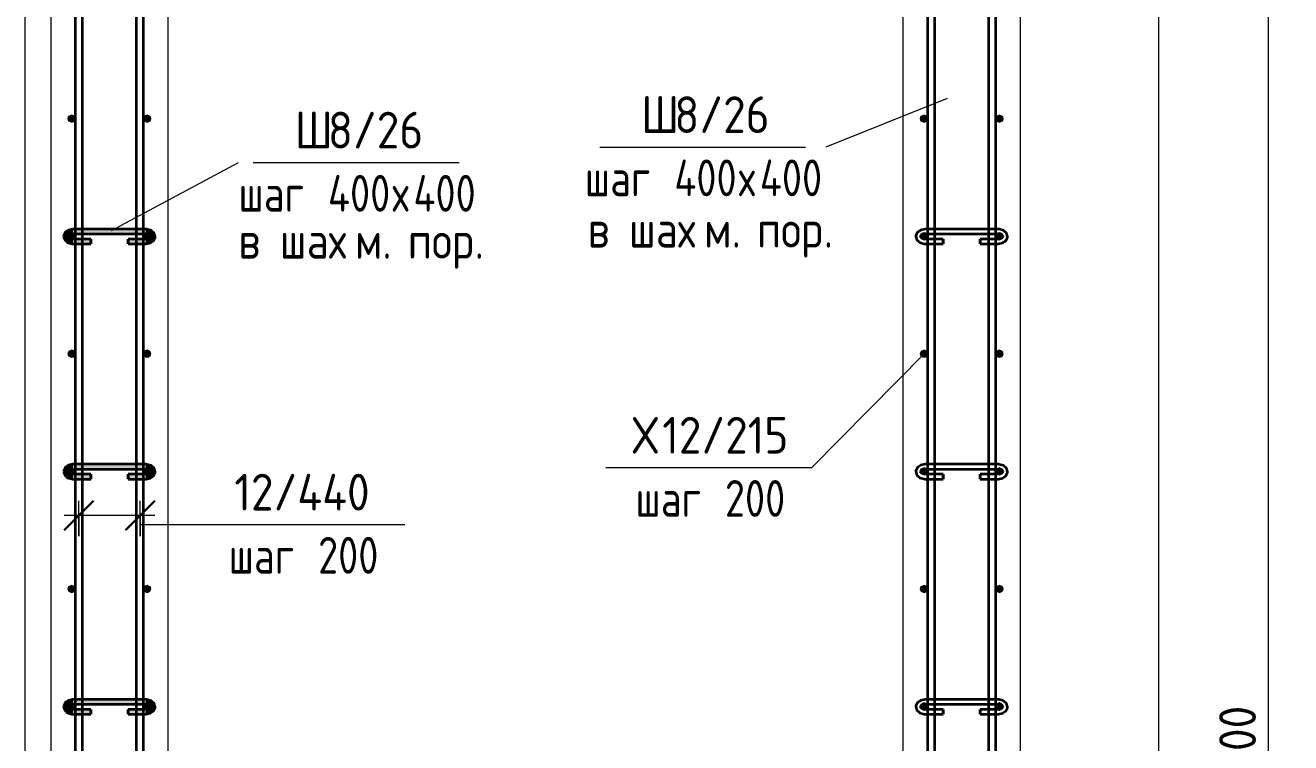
# Model space of a CAD drawing. Header units: millimetres. Extents: x 30199 to 69236, y -5153 to 33423.
# Drawn here: x 60054 to 62207, y -642 to 579 of the extents above; entities that cross this region are included whole.
import ezdxf

# ---------------------------------------------------------------- set-up
doc = ezdxf.new("R2010")
doc.units = ezdxf.units.MM
for name, color, linetype, lineweight in [('AA_Dim', 7, 'Continuous', 9), ('AA_Dim-25', 7, 'Continuous', 9), ('AA_Oformlenie', 7, 'Continuous', 9), ('AA_Vinoska', 7, 'Continuous', 9), ('AF_Stena_Опалубка', 253, 'Continuous', 20), ('Gen_Text', 7, 'Continuous', 9), ('KR_Armatura', 7, 'Continuous', 20), ('KR_Armatura_Tonkie', 7, 'Continuous', 20)]:
    doc.layers.add(name, color=color, linetype=linetype, lineweight=lineweight)
doc.styles.add('ISOCPEUR_1', font='isocpeur.ttf', dxfattribs={"width": 0.9, "height": 62.5})
doc.styles.add('ISOCPEUR_3', font='isocpeur.ttf', dxfattribs={"width": 0.85, "height": 62.5})
doc.styles.add('ISOCPEUR_8', font='isocpeur.ttf', dxfattribs={"width": 0.8, "height": 62.5})
doc.dimstyles.new('05_Округл_1мм__прозр_', dxfattribs={"dimscale": 304.8, "dimtxt": 62.248823, "dimasz": 0.139436, "dimexe": 0.123031, "dimexo": 0.082021, "dimgap": 0.008202, "dimtad": 1, "dimdec": 0, "dimdsep": 46, "dimtxsty": 'ISOCPEUR_1', "dimblk1": 'OBLIQUE', "dimblk2": 'OBLIQUE', "dimsah": 1, "dimcen": 0.09, "dimdle": 0.123031, "dimazin": 0, "dimtfac": 1, "dimtdec": 4, "dimtix": 1, "dimtmove": 0, "dimatfit": 3, "dimfxl": 1, "dimtvp": 1, "dimtolj": 1, "dimtzin": 0, "dimlwd": 18, "dimlwe": 18, "dimarcsym": 2})
doc.dimstyles.new('10_Раскладка_арматуры_с_засечками_2', dxfattribs={"dimscale": 304.8, "dimtxt": 0.18, "dimasz": 0.164042, "dimexe": 0.082021, "dimexo": 0, "dimgap": 0, "dimtad": 1, "dimdec": 3, "dimrnd": 0.001, "dimdsep": 46, "dimtxsty": 'ISOCPEUR_8', "dimblk1": 'OBLIQUE', "dimblk2": 'OBLIQUE', "dimsah": 1, "dimcen": 0.09, "dimdle": 0.082021, "dimazin": 0, "dimtfac": 1, "dimtdec": 4, "dimtix": 1, "dimtmove": 2, "dimatfit": 3, "dimfxl": 1, "dimtvp": 1, "dimtolj": 1, "dimtzin": 0, "dimlwd": 18, "dimlwe": 18, "dimarcsym": 2})

# ---------------------------------------------------------------- blocks, each defined once
blk = doc.blocks.new('261_Шпилька массив _НесАрм_РабПлоск_ - 8 А240-4174325-1-1 Армирование')
at = {"layer": 'KR_Armatura_Tonkie', "lineweight": 35}
for p, q in [((-31343, 232), (-31347.2, 232)), ((-31347.2, 224), (-31343, 224)), ((-31331, 232), (-31343, 232)), ((-31343, 224), (-31331, 224)), ((-31238.9, 232), (-31331, 232)), ((-31331, 224), (-31238.9, 224)), ((-31226.9, 232), (-31238.9, 232)), ((-31238.9, 224), (-31226.9, 224)), ((-31223.2, 232), (-31226.9, 232)), ((-31226.9, 224), (-31223.2, 224)), ((-31343, 215), (-31347.2, 215)), ((-31347.2, 207), (-31343, 207)), ((-31331, 215), (-31343, 215)), ((-31343, 207), (-31331, 207)), ((-31316.9, 215), (-31331, 215)), ((-31331, 207), (-31316.9, 207)), ((-31316.9, 215), (-31316.9, 208.2)), ((-31316.9, 213.8), (-31316.9, 214.9)), ((-31316.9, 207.2), (-31316.9, 213.8)), ((-31316.9, 208.2), (-31316.9, 207)), ((-31238.9, 215), (-31253.5, 215)), ((-31253.5, 208.2), (-31253.5, 215)), ((-31253.5, 214.9), (-31253.5, 213.8)), ((-31253.5, 213.8), (-31253.5, 207.2)), ((-31253.5, 207), (-31253.5, 208.2)), ((-31253.5, 207), (-31238.9, 207)), ((-31226.9, 215), (-31238.9, 215)), ((-31238.9, 207), (-31226.9, 207)), ((-31223.2, 215), (-31226.9, 215)), ((-31226.9, 207), (-31223.2, 207)), ((-31343, -168), (-31347.2, -168)), ((-31331, -168), (-31343, -168)), ((-31238.9, -168), (-31331, -168)), ((-31226.9, -168), (-31238.9, -168)), ((-31223.2, -168), (-31226.9, -168)), ((-31347.2, -176), (-31343, -176)), ((-31343, -185), (-31347.2, -185)), ((-31347.2, -193), (-31343, -193)), ((-31343, -176), (-31331, -176)), ((-31331, -185), (-31343, -185)), ((-31343, -193), (-31331, -193)), ((-31331, -176), (-31238.9, -176)), ((-31316.9, -185), (-31331, -185)), ((-31331, -193), (-31316.9, -193)), ((-31316.9, -185), (-31316.9, -191.8)), ((-31316.9, -186.2), (-31316.9, -185.1)), ((-31316.9, -192.8), (-31316.9, -186.2)), ((-31316.9, -191.8), (-31316.9, -193)), ((-31238.9, -185), (-31253.5, -185)), ((-31253.5, -191.8), (-31253.5, -185)), ((-31253.5, -185.1), (-31253.5, -186.2)), ((-31253.5, -186.2), (-31253.5, -192.8)), ((-31253.5, -193), (-31253.5, -191.8)), ((-31253.5, -193), (-31238.9, -193)), ((-31238.9, -176), (-31226.9, -176)), ((-31226.9, -185), (-31238.9, -185)), ((-31238.9, -193), (-31226.9, -193)), ((-31226.9, -176), (-31223.2, -176)), ((-31223.2, -185), (-31226.9, -185)), ((-31226.9, -193), (-31223.2, -193)), ((-31343, -568), (-31347.2, -568)), ((-31347.2, -576), (-31343, -576)), ((-31331, -568), (-31343, -568)), ((-31343, -576), (-31331, -576)), ((-31238.9, -568), (-31331, -568)), ((-31331, -576), (-31238.9, -576)), ((-31226.9, -568), (-31238.9, -568)), ((-31238.9, -576), (-31226.9, -576)), ((-31223.2, -568), (-31226.9, -568)), ((-31226.9, -576), (-31223.2, -576)), ((-31343, -585), (-31347.2, -585)), ((-31347.2, -593), (-31343, -593)), ((-31331, -585), (-31343, -585)), ((-31343, -593), (-31331, -593)), ((-31316.9, -585), (-31331, -585)), ((-31331, -593), (-31316.9, -593)), ((-31316.9, -585), (-31316.9, -591.8)), ((-31316.9, -586.2), (-31316.9, -585.1)), ((-31316.9, -592.8), (-31316.9, -586.2)), ((-31316.9, -591.8), (-31316.9, -593)), ((-31238.9, -585), (-31253.5, -585)), ((-31253.5, -591.8), (-31253.5, -585)), ((-31253.5, -585.1), (-31253.5, -586.2)), ((-31253.5, -586.2), (-31253.5, -592.8)), ((-31253.5, -593), (-31253.5, -591.8)), ((-31253.5, -593), (-31238.9, -593)), ((-31226.9, -585), (-31238.9, -585)), ((-31238.9, -593), (-31226.9, -593)), ((-31223.2, -585), (-31226.9, -585)), ((-31226.9, -593), (-31223.2, -593))]:
    blk.add_line(p, q, dxfattribs=at)
at = {"layer": 'KR_Armatura_Tonkie', "lineweight": 35, "flags": 128}
for points in [[(-31347.2, 232), (-31354.8, 230.5), (-31360.4, 226.6), (-31363.1, 221.1), (-31363.2, 219.5)], [(-31363.2, 219.5), (-31361.4, 213.6), (-31356.4, 209.2), (-31349.1, 207.1), (-31347.2, 207)], [(-31355.2, 219.5), (-31354.3, 221.5), (-31350.5, 223.6), (-31347.2, 224)], [(-31347.2, 215), (-31352.2, 216.1), (-31354.9, 218.3), (-31355.2, 219.5)], [(-31207.2, 219.5), (-31209.1, 225.4), (-31214.1, 229.8), (-31221.4, 231.9), (-31223.2, 232)], [(-31223.2, 224), (-31218.2, 222.9), (-31215.6, 220.7), (-31215.2, 219.5)], [(-31223.2, 207), (-31215.6, 208.5), (-31210, 212.4), (-31207.3, 217.9), (-31207.2, 219.5)], [(-31215.2, 219.5), (-31216.2, 217.5), (-31219.9, 215.5), (-31223.2, 215)], [(-31347.2, -168), (-31354.8, -169.5), (-31360.4, -173.4), (-31363.1, -178.9), (-31363.2, -180.5)], [(-31207.2, -180.5), (-31209.1, -174.6), (-31214.1, -170.2), (-31221.4, -168.1), (-31223.2, -168)], [(-31363.2, -180.5), (-31361.4, -186.4), (-31356.4, -190.8), (-31349.1, -192.9), (-31347.2, -193)], [(-31355.2, -180.5), (-31354.3, -178.5), (-31350.5, -176.4), (-31347.2, -176)], [(-31347.2, -185), (-31352.2, -183.9), (-31354.9, -181.7), (-31355.2, -180.5)], [(-31223.2, -176), (-31218.2, -177.1), (-31215.6, -179.3), (-31215.2, -180.5)], [(-31223.2, -193), (-31215.6, -191.5), (-31210, -187.6), (-31207.3, -182.1), (-31207.2, -180.5)], [(-31215.2, -180.5), (-31216.2, -182.5), (-31219.9, -184.5), (-31223.2, -185)], [(-31347.2, -568), (-31354.8, -569.5), (-31360.4, -573.4), (-31363.1, -578.9), (-31363.2, -580.5)], [(-31363.2, -580.5), (-31361.4, -586.4), (-31356.4, -590.8), (-31349.1, -592.9), (-31347.2, -593)], [(-31355.2, -580.5), (-31354.3, -578.5), (-31350.5, -576.4), (-31347.2, -576)], [(-31347.2, -585), (-31352.2, -583.9), (-31354.9, -581.7), (-31355.2, -580.5)], [(-31207.2, -580.5), (-31209.1, -574.6), (-31214.1, -570.2), (-31221.4, -568.1), (-31223.2, -568)], [(-31223.2, -576), (-31218.2, -577.1), (-31215.6, -579.3), (-31215.2, -580.5)], [(-31223.2, -593), (-31215.6, -591.5), (-31210, -587.6), (-31207.3, -582.1), (-31207.2, -580.5)], [(-31215.2, -580.5), (-31216.2, -582.5), (-31219.9, -584.5), (-31223.2, -585)]]:
    blk.add_lwpolyline(points, dxfattribs=at)
blk = doc.blocks.new('261_Шпилька массив _НесАрм_РабПлоск_ - 8 А240-4169543-1-1 Армирование')
at = {"layer": 'KR_Armatura_Tonkie', "lineweight": 35}
for points in [[(-32797.1, 208.2), (-32797.1, 215), (-32803.2, 216.5), (-32804.6, 218.2), (-32804.9, 219.8), (-32804, 222.3), (-32800.5, 224.5), (-32797.1, 225.2), (-32797.1, 232), (-32803.1, 231), (-32805.9, 229.7), (-32809.6, 226.6), (-32811.8, 223.8), (-32813.1, 219.5), (-32811.8, 215.2), (-32808.4, 211.5), (-32803, 209), (-32800.5, 208.7)], [(-32797.1, 225.2), (-32673.2, 225.2), (-32673.2, 232), (-32797.1, 231.9), (-32797.1, 226)], [(-32676.9, 224), (-32673.2, 224.1), (-32673.2, 225.2), (-32797.1, 225.2), (-32797.1, 224), (-32682.8, 224)], [(-32673.2, 208.2), (-32667.1, 209.1), (-32661.9, 211.5), (-32658.4, 215.2), (-32657.2, 219.5), (-32658.4, 223.8), (-32660.8, 227.4), (-32666, 230.6), (-32673.2, 231.9), (-32673.2, 225.2), (-32669.2, 224.4), (-32666.3, 222.3), (-32665.3, 219.3), (-32666, 217.7), (-32667.8, 216.3), (-32673.2, 214.9), (-32673.2, 209)], [(-32783.7, 208.2), (-32766.8, 208.2), (-32766.9, 215), (-32797.1, 214.9), (-32797.1, 208.2), (-32793, 208.2)], [(-32766.9, 207), (-32766.8, 207.2), (-32766.9, 208.2), (-32797.1, 208.2), (-32797.1, 207), (-32781, 207)], [(-32673.2, 208.2), (-32673.2, 215), (-32703.5, 214.9), (-32703.5, 208.2), (-32676.9, 208.2)], [(-32676.9, 207), (-32673.2, 207.2), (-32673.2, 208.2), (-32703.5, 208.2), (-32703.5, 207), (-32682.8, 207)], [(-32797.1, -191.8), (-32797.1, -185), (-32803.2, -183.5), (-32804.6, -181.8), (-32805.1, -180.5), (-32804, -177.7), (-32800.5, -175.5), (-32797.1, -174.8), (-32797.1, -168), (-32803.1, -169), (-32805.9, -170.3), (-32809.6, -173.4), (-32811.8, -176.2), (-32813.1, -180.5), (-32811.8, -184.8), (-32808.4, -188.5), (-32803, -191), (-32800.5, -191.3)], [(-32781, -174.8), (-32673.2, -174.8), (-32673.2, -168), (-32797.1, -168.1), (-32797.1, -174.8), (-32793, -174.8)], [(-32673.2, -191.8), (-32667.1, -190.9), (-32661.9, -188.5), (-32658.4, -184.8), (-32657.2, -180.5), (-32658.4, -176.2), (-32660.8, -172.6), (-32666, -169.4), (-32673.2, -168.1), (-32673.2, -174.8), (-32669.2, -175.6), (-32666.3, -177.7), (-32665.3, -180.7), (-32666, -182.3), (-32667.8, -183.7), (-32673.2, -185.1), (-32673.2, -191)], [(-32676.9, -176), (-32673.2, -175.9), (-32673.2, -174.8), (-32797.1, -174.8), (-32797.1, -176), (-32688.9, -176)], [(-32781, -191.8), (-32766.8, -191.8), (-32766.8, -185), (-32797.1, -185.1), (-32797.1, -191.8), (-32793, -191.8)], [(-32797.1, -193), (-32766.8, -192.8), (-32766.8, -191.8), (-32797.1, -191.8), (-32797.1, -192.8)], [(-32673.2, -191.8), (-32673.2, -185), (-32703.5, -185.1), (-32703.5, -191.8), (-32676.9, -191.8)], [(-32676.9, -193), (-32673.2, -192.8), (-32673.2, -191.8), (-32703.5, -191.8), (-32703.5, -193), (-32682.8, -193)], [(-32797.1, -591.8), (-32797.1, -585), (-32803.2, -583.5), (-32804.6, -581.8), (-32805.1, -580.5), (-32804, -577.7), (-32800.5, -575.5), (-32797.1, -574.8), (-32797.1, -568), (-32803.1, -569), (-32805.9, -570.3), (-32809.6, -573.4), (-32811.8, -576.2), (-32813.1, -580.5), (-32811.8, -584.8), (-32808.4, -588.5), (-32803, -591), (-32800.5, -591.3)], [(-32793, -574.8), (-32673.2, -574.8), (-32673.2, -568), (-32797.1, -568.1), (-32797.1, -574.8), (-32793.3, -574.8)], [(-32676.9, -576), (-32673.2, -575.9), (-32673.2, -574.8), (-32797.1, -574.8), (-32797.1, -576), (-32682.8, -576)], [(-32673.2, -591.8), (-32667.1, -590.9), (-32661.9, -588.5), (-32658.4, -584.8), (-32657.2, -580.5), (-32658.4, -576.2), (-32660.8, -572.6), (-32666, -569.4), (-32673.2, -568.1), (-32673.2, -574.8), (-32669.2, -575.6), (-32666.1, -578.1), (-32665.3, -580.7), (-32666, -582.3), (-32667.8, -583.7), (-32673.2, -585.1), (-32673.2, -591)], [(-32783.7, -591.8), (-32766.8, -591.8), (-32766.9, -585), (-32797.1, -585.1), (-32797.1, -591.8), (-32793, -591.8)], [(-32781, -593), (-32766.8, -592.8), (-32766.9, -591.8), (-32797.1, -591.8), (-32797.1, -593), (-32793, -593)], [(-32673.2, -591.8), (-32673.2, -585), (-32703.5, -585.1), (-32703.5, -591.8), (-32676.9, -591.8)], [(-32676.9, -593), (-32673.2, -592.8), (-32673.2, -591.8), (-32703.5, -591.8), (-32703.5, -593), (-32688.9, -593)]]:
    blk.add_hatch(color=256, dxfattribs=at).paths.add_polyline_path(points)
h = blk.add_hatch(color=256, dxfattribs=at)
h.paths.add_polyline_path([(-32797.1, 207), (-32797.1, 208.2), (-32803.2, 209.1), (-32808.4, 211.5), (-32809.1, 211.9), (-32804.6, 208.7), (-32803.1, 208), (-32800.5, 207.6)])
h.paths.add_polyline_path([(-32804.5, 221), (-32803.2, 222.6), (-32797.1, 224.1), (-32797.1, 225.2), (-32801.1, 224.4), (-32804, 222.3), (-32804.2, 221.7)])
h = blk.add_hatch(color=256, dxfattribs=at)
h.paths.add_polyline_path([(-32673.2, 207), (-32665.7, 208.5), (-32660.8, 211.6), (-32658.4, 215.2), (-32661.9, 211.5), (-32667.3, 209), (-32673.2, 208.2), (-32673.2, 207.2)])
h.paths.add_polyline_path([(-32666, 221.4), (-32666.3, 222.3), (-32669.9, 224.5), (-32673.2, 225.2), (-32673.2, 224), (-32672.6, 223.9), (-32666, 221.4)])
h = blk.add_hatch(color=256, dxfattribs=at)
h.paths.add_polyline_path([(-32797.1, -193), (-32797.1, -191.8), (-32803.2, -190.9), (-32808.4, -188.5), (-32809.1, -188.1), (-32804.6, -191.3), (-32803.1, -192), (-32800.5, -192.4)])
h.paths.add_polyline_path([(-32804.5, -179), (-32803.2, -177.4), (-32797.1, -175.9), (-32797.1, -174.8), (-32801.1, -175.6), (-32804, -177.7), (-32804.2, -178.3)])
h = blk.add_hatch(color=256, dxfattribs=at)
h.paths.add_polyline_path([(-32673.2, -193), (-32665.7, -191.5), (-32660.8, -188.4), (-32658.4, -184.8), (-32661.9, -188.5), (-32667.3, -191), (-32673.2, -191.8), (-32673.2, -192.8)])
h.paths.add_polyline_path([(-32666, -178.6), (-32666.3, -177.7), (-32669.9, -175.5), (-32673.2, -174.8), (-32673.2, -176), (-32672.6, -176.1), (-32666, -178.6)])
h = blk.add_hatch(color=256, dxfattribs=at)
h.paths.add_polyline_path([(-32797.1, -593), (-32797.1, -591.8), (-32803.2, -590.9), (-32808.4, -588.5), (-32809.1, -588.1), (-32804.6, -591.3), (-32803.1, -592), (-32797.5, -592.9)])
h.paths.add_polyline_path([(-32804.5, -579), (-32803.2, -577.4), (-32797.1, -575.9), (-32797.1, -574.8), (-32801.1, -575.6), (-32804.2, -578.1)])
h = blk.add_hatch(color=256, dxfattribs=at)
h.paths.add_polyline_path([(-32673.2, -593), (-32665.7, -591.5), (-32660.8, -588.4), (-32658.4, -584.8), (-32661.9, -588.5), (-32667.3, -591), (-32673.2, -591.8), (-32673.2, -592.9)])
h.paths.add_polyline_path([(-32666, -578.6), (-32666.3, -577.7), (-32669.9, -575.5), (-32673.2, -574.8), (-32673.2, -576), (-32672.6, -576.1), (-32666, -578.6)])
for p, q in [((-32793, 232), (-32797.1, 232)), ((-32797.1, 224), (-32793, 224)), ((-32781, 232), (-32793, 232)), ((-32793, 224), (-32781, 224)), ((-32688.9, 232), (-32781, 232)), ((-32781, 224), (-32688.9, 224)), ((-32676.9, 232), (-32688.9, 232)), ((-32688.9, 224), (-32676.9, 224)), ((-32673.2, 232), (-32676.9, 232)), ((-32676.9, 224), (-32673.2, 224)), ((-32793, 215), (-32797.1, 215)), ((-32797.1, 207), (-32793, 207)), ((-32781, 215), (-32793, 215)), ((-32793, 207), (-32781, 207)), ((-32766.8, 215), (-32781, 215)), ((-32781, 207), (-32766.8, 207)), ((-32766.8, 215), (-32766.8, 208.2)), ((-32766.8, 213.8), (-32766.8, 214.9)), ((-32766.8, 207.2), (-32766.8, 213.8)), ((-32766.8, 208.2), (-32766.8, 207)), ((-32688.9, 215), (-32703.5, 215)), ((-32703.5, 208.2), (-32703.5, 215)), ((-32703.5, 214.9), (-32703.5, 213.8)), ((-32703.5, 213.8), (-32703.5, 207.2)), ((-32703.5, 207), (-32703.5, 208.2)), ((-32703.5, 207), (-32688.9, 207)), ((-32676.9, 215), (-32688.9, 215)), ((-32688.9, 207), (-32676.9, 207)), ((-32673.2, 215), (-32676.9, 215)), ((-32676.9, 207), (-32673.2, 207)), ((-32793, -168), (-32797.1, -168)), ((-32781, -168), (-32793, -168)), ((-32688.9, -168), (-32781, -168)), ((-32676.9, -168), (-32688.9, -168)), ((-32673.2, -168), (-32676.9, -168)), ((-32797.1, -176), (-32793, -176)), ((-32793, -185), (-32797.1, -185)), ((-32797.1, -193), (-32793, -193)), ((-32793, -176), (-32781, -176)), ((-32781, -185), (-32793, -185)), ((-32793, -193), (-32781, -193)), ((-32781, -176), (-32688.9, -176)), ((-32766.8, -185), (-32781, -185)), ((-32781, -193), (-32766.8, -193)), ((-32766.8, -185), (-32766.8, -191.8)), ((-32766.8, -186.2), (-32766.8, -185.1)), ((-32766.8, -192.8), (-32766.8, -186.2)), ((-32766.8, -191.8), (-32766.8, -193)), ((-32688.9, -185), (-32703.5, -185)), ((-32703.5, -191.8), (-32703.5, -185)), ((-32703.5, -185.1), (-32703.5, -186.2)), ((-32703.5, -186.2), (-32703.5, -192.8)), ((-32703.5, -193), (-32703.5, -191.8)), ((-32703.5, -193), (-32688.9, -193)), ((-32688.9, -176), (-32676.9, -176)), ((-32676.9, -185), (-32688.9, -185)), ((-32688.9, -193), (-32676.9, -193)), ((-32676.9, -176), (-32673.2, -176)), ((-32673.2, -185), (-32676.9, -185)), ((-32676.9, -193), (-32673.2, -193)), ((-32793, -568), (-32797.1, -568)), ((-32797.1, -576), (-32793, -576)), ((-32781, -568), (-32793, -568)), ((-32793, -576), (-32781, -576)), ((-32688.9, -568), (-32781, -568)), ((-32781, -576), (-32688.9, -576)), ((-32676.9, -568), (-32688.9, -568)), ((-32688.9, -576), (-32676.9, -576)), ((-32673.2, -568), (-32676.9, -568)), ((-32676.9, -576), (-32673.2, -576)), ((-32793, -585), (-32797.1, -585)), ((-32797.1, -593), (-32793, -593)), ((-32781, -585), (-32793, -585)), ((-32793, -593), (-32781, -593)), ((-32766.8, -585), (-32781, -585)), ((-32781, -593), (-32766.8, -593)), ((-32766.8, -585), (-32766.8, -591.8)), ((-32766.8, -586.2), (-32766.8, -585.1)), ((-32766.8, -592.8), (-32766.8, -586.2)), ((-32766.8, -591.8), (-32766.8, -593)), ((-32688.9, -585), (-32703.5, -585)), ((-32703.5, -591.8), (-32703.5, -585)), ((-32703.5, -585.1), (-32703.5, -586.2)), ((-32703.5, -586.2), (-32703.5, -592.8)), ((-32703.5, -593), (-32703.5, -591.8)), ((-32703.5, -593), (-32688.9, -593)), ((-32676.9, -585), (-32688.9, -585)), ((-32688.9, -593), (-32676.9, -593)), ((-32673.2, -585), (-32676.9, -585)), ((-32676.9, -593), (-32673.2, -593))]:
    blk.add_line(p, q, dxfattribs=at)
at = {"layer": 'KR_Armatura_Tonkie', "lineweight": 35, "flags": 128}
for points in [[(-32797.1, 232), (-32804.6, 230.5), (-32810.3, 226.6), (-32812.9, 221.1), (-32813.1, 219.5)], [(-32813.1, 219.5), (-32811.2, 213.6), (-32806.2, 209.2), (-32798.9, 207.1), (-32797.1, 207)], [(-32805.1, 219.5), (-32804.1, 221.5), (-32800.3, 223.6), (-32797.1, 224)], [(-32797.1, 215), (-32802.1, 216.1), (-32804.7, 218.3), (-32805.1, 219.5)], [(-32657.2, 219.5), (-32659.1, 225.4), (-32664.1, 229.8), (-32671.4, 231.9), (-32673.2, 232)], [(-32673.2, 224), (-32668.2, 222.9), (-32665.6, 220.7), (-32665.2, 219.5)], [(-32673.2, 207), (-32665.6, 208.5), (-32660, 212.4), (-32657.3, 217.9), (-32657.2, 219.5)], [(-32665.2, 219.5), (-32666.2, 217.5), (-32669.9, 215.5), (-32673.2, 215)], [(-32797.1, -168), (-32804.6, -169.5), (-32810.3, -173.4), (-32812.9, -178.9), (-32813.1, -180.5)], [(-32657.2, -180.5), (-32659.1, -174.6), (-32664.1, -170.2), (-32671.4, -168.1), (-32673.2, -168)], [(-32813.1, -180.5), (-32811.2, -186.4), (-32806.2, -190.8), (-32798.9, -192.9), (-32797.1, -193)], [(-32805.1, -180.5), (-32804.1, -178.5), (-32800.3, -176.4), (-32797.1, -176)], [(-32797.1, -185), (-32802.1, -183.9), (-32804.7, -181.7), (-32805.1, -180.5)], [(-32673.2, -176), (-32668.2, -177.1), (-32665.6, -179.3), (-32665.2, -180.5)], [(-32673.2, -193), (-32665.6, -191.5), (-32660, -187.6), (-32657.3, -182.1), (-32657.2, -180.5)], [(-32665.2, -180.5), (-32666.2, -182.5), (-32669.9, -184.5), (-32673.2, -185)], [(-32797.1, -568), (-32804.6, -569.5), (-32810.3, -573.4), (-32812.9, -578.9), (-32813.1, -580.5)], [(-32813.1, -580.5), (-32811.2, -586.4), (-32806.2, -590.8), (-32798.9, -592.9), (-32797.1, -593)], [(-32805.1, -580.5), (-32804.1, -578.5), (-32800.3, -576.4), (-32797.1, -576)], [(-32797.1, -585), (-32802.1, -583.9), (-32804.7, -581.7), (-32805.1, -580.5)], [(-32657.2, -580.5), (-32659.1, -574.6), (-32664.1, -570.2), (-32671.4, -568.1), (-32673.2, -568)], [(-32673.2, -576), (-32668.2, -577.1), (-32665.6, -579.3), (-32665.2, -580.5)], [(-32673.2, -593), (-32665.6, -591.5), (-32660, -587.6), (-32657.3, -582.1), (-32657.2, -580.5)], [(-32665.2, -580.5), (-32666.2, -582.5), (-32669.9, -584.5), (-32673.2, -585)]]:
    blk.add_lwpolyline(points, dxfattribs=at)
blk = doc.blocks.new('011_Прямоугольник обрыва _ЭлУзла_ - 011_Прямоугольник обрыва _ЭлУзла_-4170471-1-1 Армирование')
at = {"layer": 'AA_Oformlenie'}
for p, q in [((-32878.2, -1709.1), (-32878.2, 800.1)), ((-30950.1, 800.1), (-30950.1, -1709.1))]:
    blk.add_line(p, q, dxfattribs=at)
blk = doc.blocks.new('042_М_Арматуры - Диам длина поз _ Комментарий-3662934-1-1 Армирование')
at = {"layer": 'AA_Vinoska'}
blk.add_line((-32056.3, -2470.4), (-31706.3, -2470.4), dxfattribs=at)
blk = doc.blocks.new('DIMBLOCK86-1-1 Армирование')
at = {"layer": 'AA_Dim-25', "lineweight": 30}
for p, q in [((62169.1, 1020), (62147.9, 1041.3)), ((62169.1, 1020), (62190.4, 998.8)), ((62169.1, -2580), (62147.9, -2558.7)), ((62169.1, -2580), (62190.4, -2601.2))]:
    blk.add_line(p, q, dxfattribs=at)
at = {"layer": 'AA_Dim-25', "lineweight": 18}
for p, q in [((61742, 1020), (62206.6, 1020)), ((62169.1, 1020), (61742, 1020)), ((62169.1, -2580), (62169.1, 1020)), ((61742, -2580), (62206.6, -2580)), ((62169.1, -2580), (61742, -2580))]:
    blk.add_line(p, q, dxfattribs=at)
at = {"layer": 'AA_Dim-25', "color": 0, "lineweight": 18, "insert": (62085, -991.9), "char_height": 62.5, "width": 508.525, "attachment_point": 1, "rotation": 90, "line_spacing_factor": 1.149209, "style": 'ISOCPEUR_1'}
blk.add_mtext('200х18=3600', dxfattribs=at)
blk = doc.blocks.new('_Oblique')
at = {"color": 0, "linetype": 'ByBlock', "lineweight": -2}
blk.add_line((-0.5, -0.5), (0.5, 0.5), dxfattribs=at)
blk = doc.blocks.new('DIMBLOCK94-1-1 Армирование')
at = {"layer": 'AA_Dim-25', "lineweight": 30}
for p, q in [((60145, -255), (60170, -230)), ((60249.1, -255), (60274.1, -230)), ((60145, -255), (60120, -280)), ((60249.1, -255), (60224.1, -280))]:
    blk.add_line(p, q, dxfattribs=at)
at = {"layer": 'AA_Dim-25', "lineweight": 18}
for p, q in [((60145, -290.3), (60145, -230)), ((60249.1, -290.3), (60249.1, -230)), ((60274.1, -255), (60120, -255)), ((60145, -255), (60145, -290.3)), ((60249.1, -255), (60249.1, -290.3))]:
    blk.add_line(p, q, dxfattribs=at)

msp = doc.modelspace()

# ---------------------------------------------------------------- hatches: boundary and pattern name
at = {"layer": 'KR_Armatura'}
h = msp.add_hatch(color=256, dxfattribs=at)
edge = h.paths.add_edge_path()
edge.add_arc((60132.81, 420.0002), 6, 0, 360)
for points in [[(60132.81, 414.0002), (60138.0061, 417.0002), (60138.0061, 423.0002), (60132.81, 426.0002), (60127.6138, 423.0002), (60127.6138, 417.0002)], [(60260.9313, 414.0002), (60266.1275, 417.0002), (60266.1275, 423.0002), (60260.9313, 426.0002), (60255.7352, 423.0002), (60255.7352, 417.0002)], [(61583.0008, 414.0002), (61588.197, 417.0002), (61588.197, 423.0002), (61583.0008, 426.0002), (61577.8047, 423.0002), (61577.8047, 417.0002)], [(61711.0008, 414.0002), (61716.197, 417.0002), (61716.197, 423.0002), (61711.0008, 426.0002), (61705.8047, 423.0002), (61705.8047, 417.0002)], [(60132.81, 214.0002), (60138.0061, 217.0002), (60138.0061, 223.0002), (60132.81, 226.0002), (60127.6138, 223.0002), (60127.6138, 217.0002), (60131.5377, 214.7348)], [(60260.9313, 214.0002), (60266.1275, 217.0002), (60266.0168, 223.0641), (60260.9313, 226.0002), (60255.7352, 223.0002), (60255.7352, 217.0002)], [(61583.0008, 214.0002), (61588.197, 217.0002), (61588.197, 223.0002), (61583.0008, 226.0002), (61577.8047, 223.0002), (61577.8047, 217.0002)], [(61711.0008, 214.0002), (61716.197, 217.0002), (61716.197, 223.0002), (61711.0008, 226.0002), (61705.8047, 223.0002), (61705.8047, 217.0002)], [(60132.81, 14.0002), (60138.0061, 17.0002), (60138.0061, 23.0002), (60132.81, 26.0002), (60127.6138, 23.0002), (60127.6138, 17.0002)], [(60260.9313, 14.0002), (60266.1275, 17.0002), (60266.1275, 23.0002), (60260.9313, 26.0002), (60255.7352, 23.0002), (60255.7352, 17.0002)], [(61583.0008, 14.0002), (61588.197, 17.0002), (61588.197, 23.0002), (61583.0008, 26.0002), (61577.8047, 23.0002), (61577.8047, 17.0002)], [(61711.0008, 14.0002), (61716.197, 17.0002), (61716.197, 23.0002), (61711.0008, 26.0002), (61705.8047, 23.0002), (61705.8047, 17.0002)], [(60132.81, -185.9998), (60138.0061, -182.9998), (60138.0061, -176.9998), (60132.81, -173.9998), (60127.6138, -176.9998), (60127.6138, -182.9998), (60131.5377, -185.2652)], [(60260.9313, -185.9998), (60266.1275, -182.9998), (60266.0168, -176.9359), (60260.9313, -173.9998), (60255.7352, -176.9998), (60255.7352, -182.9998)], [(61583.0008, -185.9998), (61588.197, -182.9998), (61588.197, -176.9998), (61583.0008, -173.9998), (61577.8047, -176.9998), (61577.8047, -182.9998)], [(61711.0008, -185.9998), (61716.197, -182.9998), (61716.197, -176.9998), (61711.0008, -173.9998), (61705.8047, -176.9998), (61705.8047, -182.9998)], [(60132.81, -385.9998), (60138.0061, -382.9998), (60138.0061, -376.9998), (60132.81, -373.9998), (60127.6138, -376.9998), (60127.6138, -382.9998)], [(60260.9313, -385.9998), (60266.1275, -382.9998), (60266.1275, -376.9998), (60260.9313, -373.9998), (60255.7352, -376.9998), (60255.7352, -382.9998)], [(61583.0008, -385.9998), (61588.197, -382.9998), (61588.197, -376.9998), (61583.0008, -373.9998), (61577.8047, -376.9998), (61577.8047, -382.9998)], [(61711.0008, -385.9998), (61716.197, -382.9998), (61716.197, -376.9998), (61711.0008, -373.9998), (61705.8047, -376.9998), (61705.8047, -382.9998)], [(60132.81, -585.9998), (60138.0061, -582.9998), (60138.0061, -576.9998), (60132.81, -573.9998), (60127.6138, -576.9998), (60127.6138, -582.9998), (60131.5377, -585.2652)], [(60260.9313, -585.9998), (60266.1275, -582.9998), (60266.0168, -576.9359), (60260.9313, -573.9998), (60255.7352, -576.9998), (60255.7352, -582.9998)], [(61583.0008, -585.9998), (61588.197, -582.9998), (61588.197, -576.9998), (61583.0008, -573.9998), (61577.8047, -576.9998), (61577.8047, -582.9998)], [(61711.0008, -585.9998), (61716.197, -582.9998), (61716.197, -576.9998), (61711.0008, -573.9998), (61705.8047, -576.9998), (61705.8047, -582.9998)]]:
    msp.add_hatch(color=256, dxfattribs=at).paths.add_polyline_path(points)
h = msp.add_hatch(color=256, dxfattribs=at)
edge = h.paths.add_edge_path()
edge.add_arc((60260.9313, 420.0002), 6, 0, 360)
h = msp.add_hatch(color=256, dxfattribs=at)
edge = h.paths.add_edge_path()
edge.add_arc((61583.0008, 420.0002), 6, 0, 360)
h = msp.add_hatch(color=256, dxfattribs=at)
edge = h.paths.add_edge_path()
edge.add_arc((61711.0008, 420.0002), 6, 0, 360)
h = msp.add_hatch(color=256, dxfattribs=at)
edge = h.paths.add_edge_path()
edge.add_arc((60132.81, 220.0002), 6, 0, 360)
h = msp.add_hatch(color=256, dxfattribs=at)
edge = h.paths.add_edge_path()
edge.add_arc((60260.9313, 220.0002), 6, 0, 360)
h = msp.add_hatch(color=256, dxfattribs=at)
edge = h.paths.add_edge_path()
edge.add_arc((61583.0008, 220.0002), 6, 0, 360)
h = msp.add_hatch(color=256, dxfattribs=at)
edge = h.paths.add_edge_path()
edge.add_arc((61711.0008, 220.0002), 6, 0, 360)
h = msp.add_hatch(color=256, dxfattribs=at)
edge = h.paths.add_edge_path()
edge.add_arc((60132.81, 20.0002), 6, 0, 360)
h = msp.add_hatch(color=256, dxfattribs=at)
edge = h.paths.add_edge_path()
edge.add_arc((60260.9313, 20.0002), 6, 0, 360)
h = msp.add_hatch(color=256, dxfattribs=at)
edge = h.paths.add_edge_path()
edge.add_arc((61583.0008, 20.0002), 6, 0, 360)
h = msp.add_hatch(color=256, dxfattribs=at)
edge = h.paths.add_edge_path()
edge.add_arc((61711.0008, 20.0002), 6, 0, 360)
h = msp.add_hatch(color=256, dxfattribs=at)
edge = h.paths.add_edge_path()
edge.add_arc((60132.81, -179.9998), 6, 0, 360)
h = msp.add_hatch(color=256, dxfattribs=at)
edge = h.paths.add_edge_path()
edge.add_arc((60260.9313, -179.9998), 6, 0, 360)
h = msp.add_hatch(color=256, dxfattribs=at)
edge = h.paths.add_edge_path()
edge.add_arc((61583.0008, -179.9998), 6, 0, 360)
h = msp.add_hatch(color=256, dxfattribs=at)
edge = h.paths.add_edge_path()
edge.add_arc((61711.0008, -179.9998), 6, 0, 360)
h = msp.add_hatch(color=256, dxfattribs=at)
edge = h.paths.add_edge_path()
edge.add_arc((60132.81, -379.9998), 6, 0, 360)
h = msp.add_hatch(color=256, dxfattribs=at)
edge = h.paths.add_edge_path()
edge.add_arc((60260.9313, -379.9998), 6, 0, 360)
h = msp.add_hatch(color=256, dxfattribs=at)
edge = h.paths.add_edge_path()
edge.add_arc((61583.0008, -379.9998), 6, 0, 360)
h = msp.add_hatch(color=256, dxfattribs=at)
edge = h.paths.add_edge_path()
edge.add_arc((61711.0008, -379.9998), 6, 0, 360)
h = msp.add_hatch(color=256, dxfattribs=at)
edge = h.paths.add_edge_path()
edge.add_arc((60132.81, -579.9998), 6, 0, 360)
h = msp.add_hatch(color=256, dxfattribs=at)
edge = h.paths.add_edge_path()
edge.add_arc((60260.9313, -579.9998), 6, 0, 360)
h = msp.add_hatch(color=256, dxfattribs=at)
edge = h.paths.add_edge_path()
edge.add_arc((61583.0008, -579.9998), 6, 0, 360)
h = msp.add_hatch(color=256, dxfattribs=at)
edge = h.paths.add_edge_path()
edge.add_arc((61711.0008, -579.9998), 6, 0, 360)

# ---------------------------------------------------------------- linework, layer by layer
at = {"layer": 'AA_Vinoska'}
for p, q in [((61621.9997, 454.475), (61415.8829, 371.643)), ((60200.6476, 229.7957), (60416.396, 345.3752)), ((61583.956, 21.1229), (61391.7614, -173.6837)), ((60250.2003, -270.4836), (60349.6122, -270.4836))]:
    msp.add_line(p, q, dxfattribs=at)
at = {"layer": 'AF_Stena_Опалубка'}
for p, q in [((60296.9661, -2630), (60296.9661, 1265)), ((61546.9661, 1265), (61546.9661, -2622)), ((61746.9661, -2630), (61746.9661, 1265)), ((60096.9661, 813.7879), (60096.9661, -1750.9521))]:
    msp.add_line(p, q, dxfattribs=at)
at = {"layer": 'KR_Armatura'}
for p, q in [((60132.81, 426.0002), (60127.6138, 423.0002)), ((60127.6138, 423.0002), (60127.6138, 417.0002)), ((60127.6138, 417.0002), (60132.81, 414.0002)), ((60138.0061, 423.0002), (60132.81, 426.0002)), ((60132.81, 414.0002), (60138.0061, 417.0002)), ((60138.0061, 417.0002), (60138.0061, 423.0002)), ((60260.9313, 426.0002), (60255.7352, 423.0002)), ((60255.7352, 423.0002), (60255.7352, 417.0002)), ((60255.7352, 417.0002), (60260.9313, 414.0002)), ((60266.1275, 423.0002), (60260.9313, 426.0002)), ((60260.9313, 414.0002), (60266.1275, 417.0002)), ((60266.1275, 417.0002), (60266.1275, 423.0002)), ((61583.0008, 426.0002), (61577.8047, 423.0002)), ((61577.8047, 423.0002), (61577.8047, 417.0002)), ((61577.8047, 417.0002), (61583.0008, 414.0002)), ((61588.197, 423.0002), (61583.0008, 426.0002)), ((61583.0008, 414.0002), (61588.197, 417.0002)), ((61588.197, 417.0002), (61588.197, 423.0002)), ((61711.0008, 426.0002), (61705.8047, 423.0002)), ((61705.8047, 423.0002), (61705.8047, 417.0002)), ((61705.8047, 417.0002), (61711.0008, 414.0002)), ((61716.197, 423.0002), (61711.0008, 426.0002)), ((61711.0008, 414.0002), (61716.197, 417.0002)), ((61716.197, 417.0002), (61716.197, 423.0002)), ((60132.81, 226.0002), (60127.6138, 223.0002)), ((60127.6138, 223.0002), (60127.6138, 217.0002)), ((60127.6138, 217.0002), (60131.5377, 214.7348)), ((60138.0061, 223.0002), (60132.81, 226.0002)), ((60132.81, 214.0002), (60138.0061, 217.0002)), ((60138.0061, 217.0002), (60138.0061, 223.0002)), ((60260.9313, 226.0002), (60255.7352, 223.0002)), ((60255.7352, 223.0002), (60255.7352, 217.0002)), ((60255.7352, 217.0002), (60260.9313, 214.0002)), ((60266.0168, 223.0641), (60260.9313, 226.0002)), ((60260.9313, 214.0002), (60266.1275, 217.0002)), ((60266.1275, 217.0002), (60266.0168, 223.0641)), ((61583.0008, 226.0002), (61577.8047, 223.0002)), ((61577.8047, 223.0002), (61577.8047, 217.0002)), ((61577.8047, 217.0002), (61583.0008, 214.0002)), ((61588.197, 223.0002), (61583.0008, 226.0002)), ((61583.0008, 214.0002), (61588.197, 217.0002)), ((61588.197, 217.0002), (61588.197, 223.0002)), ((61711.0008, 226.0002), (61705.8047, 223.0002)), ((61705.8047, 223.0002), (61705.8047, 217.0002)), ((61705.8047, 217.0002), (61711.0008, 214.0002)), ((61716.197, 223.0002), (61711.0008, 226.0002)), ((61711.0008, 214.0002), (61716.197, 217.0002)), ((61716.197, 217.0002), (61716.197, 223.0002)), ((60131.5377, 214.7348), (60132.81, 214.0002)), ((60132.81, 26.0002), (60127.6138, 23.0002)), ((60127.6138, 23.0002), (60127.6138, 17.0002)), ((60138.0061, 23.0002), (60132.81, 26.0002)), ((60138.0061, 17.0002), (60138.0061, 23.0002)), ((60260.9313, 26.0002), (60255.7352, 23.0002)), ((60255.7352, 23.0002), (60255.7352, 17.0002)), ((60266.1275, 23.0002), (60260.9313, 26.0002)), ((60266.1275, 17.0002), (60266.1275, 23.0002)), ((61583.0008, 26.0002), (61577.8047, 23.0002)), ((61577.8047, 23.0002), (61577.8047, 17.0002)), ((61588.197, 23.0002), (61583.0008, 26.0002)), ((61588.197, 17.0002), (61588.197, 23.0002)), ((61711.0008, 26.0002), (61705.8047, 23.0002)), ((61705.8047, 23.0002), (61705.8047, 17.0002)), ((61716.197, 23.0002), (61711.0008, 26.0002)), ((61716.197, 17.0002), (61716.197, 23.0002)), ((60127.6138, 17.0002), (60132.81, 14.0002)), ((60132.81, 14.0002), (60138.0061, 17.0002)), ((60255.7352, 17.0002), (60260.9313, 14.0002)), ((60260.9313, 14.0002), (60266.1275, 17.0002)), ((61577.8047, 17.0002), (61583.0008, 14.0002)), ((61583.0008, 14.0002), (61588.197, 17.0002)), ((61705.8047, 17.0002), (61711.0008, 14.0002)), ((61711.0008, 14.0002), (61716.197, 17.0002)), ((60132.81, -173.9998), (60127.6138, -176.9998)), ((60127.6138, -176.9998), (60127.6138, -182.9998)), ((60127.6138, -182.9998), (60131.5377, -185.2652)), ((60131.5377, -185.2652), (60132.81, -185.9998)), ((60138.0061, -176.9998), (60132.81, -173.9998)), ((60132.81, -185.9998), (60138.0061, -182.9998)), ((60138.0061, -182.9998), (60138.0061, -176.9998)), ((60260.9313, -173.9998), (60255.7352, -176.9998)), ((60255.7352, -176.9998), (60255.7352, -182.9998)), ((60255.7352, -182.9998), (60260.9313, -185.9998)), ((60266.0168, -176.9359), (60260.9313, -173.9998)), ((60260.9313, -185.9998), (60266.1275, -182.9998)), ((60266.1275, -182.9998), (60266.0168, -176.9359)), ((61583.0008, -173.9998), (61577.8047, -176.9998)), ((61577.8047, -176.9998), (61577.8047, -182.9998)), ((61577.8047, -182.9998), (61583.0008, -185.9998)), ((61588.197, -176.9998), (61583.0008, -173.9998)), ((61583.0008, -185.9998), (61588.197, -182.9998)), ((61588.197, -182.9998), (61588.197, -176.9998)), ((61711.0008, -173.9998), (61705.8047, -176.9998)), ((61705.8047, -176.9998), (61705.8047, -182.9998)), ((61705.8047, -182.9998), (61711.0008, -185.9998)), ((61716.197, -176.9998), (61711.0008, -173.9998)), ((61711.0008, -185.9998), (61716.197, -182.9998)), ((61716.197, -182.9998), (61716.197, -176.9998)), ((60132.81, -373.9998), (60127.6138, -376.9998)), ((60127.6138, -376.9998), (60127.6138, -382.9998)), ((60127.6138, -382.9998), (60132.81, -385.9998)), ((60138.0061, -376.9998), (60132.81, -373.9998)), ((60132.81, -385.9998), (60138.0061, -382.9998)), ((60138.0061, -382.9998), (60138.0061, -376.9998)), ((60260.9313, -373.9998), (60255.7352, -376.9998)), ((60255.7352, -376.9998), (60255.7352, -382.9998)), ((60255.7352, -382.9998), (60260.9313, -385.9998)), ((60266.1275, -376.9998), (60260.9313, -373.9998)), ((60260.9313, -385.9998), (60266.1275, -382.9998)), ((60266.1275, -382.9998), (60266.1275, -376.9998)), ((61583.0008, -373.9998), (61577.8047, -376.9998)), ((61577.8047, -376.9998), (61577.8047, -382.9998)), ((61577.8047, -382.9998), (61583.0008, -385.9998)), ((61588.197, -376.9998), (61583.0008, -373.9998)), ((61583.0008, -385.9998), (61588.197, -382.9998)), ((61588.197, -382.9998), (61588.197, -376.9998)), ((61711.0008, -373.9998), (61705.8047, -376.9998)), ((61705.8047, -376.9998), (61705.8047, -382.9998)), ((61705.8047, -382.9998), (61711.0008, -385.9998)), ((61716.197, -376.9998), (61711.0008, -373.9998)), ((61711.0008, -385.9998), (61716.197, -382.9998)), ((61716.197, -382.9998), (61716.197, -376.9998)), ((60132.81, -573.9998), (60127.6138, -576.9998)), ((60127.6138, -576.9998), (60127.6138, -582.9998)), ((60138.0061, -576.9998), (60132.81, -573.9998)), ((60138.0061, -582.9998), (60138.0061, -576.9998)), ((60260.9313, -573.9998), (60255.7352, -576.9998)), ((60255.7352, -576.9998), (60255.7352, -582.9998)), ((60266.0168, -576.9359), (60260.9313, -573.9998)), ((60266.1275, -582.9998), (60266.0168, -576.9359)), ((61583.0008, -573.9998), (61577.8047, -576.9998)), ((61577.8047, -576.9998), (61577.8047, -582.9998)), ((61588.197, -576.9998), (61583.0008, -573.9998)), ((61588.197, -582.9998), (61588.197, -576.9998)), ((61711.0008, -573.9998), (61705.8047, -576.9998)), ((61705.8047, -576.9998), (61705.8047, -582.9998)), ((61716.197, -576.9998), (61711.0008, -573.9998)), ((61716.197, -582.9998), (61716.197, -576.9998)), ((60127.6138, -582.9998), (60131.5377, -585.2652)), ((60131.5377, -585.2652), (60132.81, -585.9998)), ((60132.81, -585.9998), (60138.0061, -582.9998)), ((60255.7352, -582.9998), (60260.9313, -585.9998)), ((60260.9313, -585.9998), (60266.1275, -582.9998)), ((61577.8047, -582.9998), (61583.0008, -585.9998)), ((61583.0008, -585.9998), (61588.197, -582.9998)), ((61705.8047, -582.9998), (61711.0008, -585.9998)), ((61711.0008, -585.9998), (61716.197, -582.9998))]:
    msp.add_line(p, q, dxfattribs=at)
for centre in [(60132.81, 420.0002), (60260.9313, 420.0002), (61583.0008, 420.0002), (61711.0008, 420.0002), (60132.81, 220.0002), (60260.9313, 220.0002), (61583.0008, 220.0002), (61711.0008, 220.0002), (60132.81, 20.0002), (60260.9313, 20.0002), (61583.0008, 20.0002), (61711.0008, 20.0002), (60132.81, -179.9998), (60260.9313, -179.9998), (61583.0008, -179.9998), (61711.0008, -179.9998), (60132.81, -379.9998), (60260.9313, -379.9998), (61583.0008, -379.9998), (61711.0008, -379.9998), (60132.81, -579.9998), (60260.9313, -579.9998), (61583.0008, -579.9998), (61711.0008, -579.9998)]:
    msp.add_circle(centre, 6, dxfattribs=at)
at = {"layer": 'KR_Armatura_Tonkie', "lineweight": 35}
for p, q in [((60139.0008, -2630), (60139.0008, 1257)), ((60151.0008, -2622), (60151.0008, 1257)), ((60243.1222, -2622), (60243.1222, 1257)), ((60255.1222, -2622), (60255.1222, 1257)), ((61589.0008, -2622), (61589.0008, 1257)), ((61601.0008, -2622), (61601.0008, 1257)), ((61693.1222, -2622), (61693.1222, 1257)), ((61705.1222, -2622), (61705.1222, 1257))]:
    msp.add_line(p, q, dxfattribs=at)

# ---------------------------------------------------------------- block references
at = {"layer": 'AA_Oformlenie'}
msp.add_blockref('011_Прямоугольник обрыва _ЭлУзла_ - 011_Прямоугольник обрыва _ЭлУзла_-4170471-1-1 Армирование', (92932.0277, 0), dxfattribs=at)
at = {"layer": 'AA_Vinoska'}
for p in [(93087.3115, 2842.0422), (92498.0246, 2815.7744), (93098.031, 2296.7155), (92405.8818, 2199.9156)]:
    msp.add_blockref('042_М_Арматуры - Диам длина поз _ Комментарий-3662934-1-1 Армирование', p, dxfattribs=at)
at = {"layer": 'KR_Armatura_Tonkie', "lineweight": 35}
for name in ['261_Шпилька массив _НесАрм_РабПлоск_ - 8 А240-4169543-1-1 Армирование', '261_Шпилька массив _НесАрм_РабПлоск_ - 8 А240-4174325-1-1 Армирование']:
    msp.add_blockref(name, (92932.0277, 0), dxfattribs=at)

# ---------------------------------------------------------------- texts
at = {"layer": 'AA_Vinoska', "char_height": 62.5, "attachment_point": 1}
for s, insert, width, style in [('\\fISOCPEUR|b0|i0|c204|p34|;\\W.9;Ш', (61101.4329, 457.9956), 68.544281, 'ISOCPEUR_1'), ('8/26', (61157.9876, 457.9956), 194.810062, 'ISOCPEUR_1'), ('\\fISOCPEUR|b0|i0|c204|p34|;\\W.9;Ш', (60512.146, 431.7278), 68.544281, 'ISOCPEUR_1'), ('8/26', (60568.7007, 431.7278), 194.810062, 'ISOCPEUR_1'), (' 400', (61126.0684, 350.5193), 171.561125, 'ISOCPEUR_8'), ('400', (61303.3392, 350.5193), 134.6835, 'ISOCPEUR_8'), (' 400', (60536.7815, 324.2515), 171.561125, 'ISOCPEUR_8'), ('400', (60714.0523, 324.2515), 134.6835, 'ISOCPEUR_8'), ('шаг', (61005.6829, 350.5193), 145.907125, 'ISOCPEUR_8'), ('\\fISOCPEUR|b0|i0|c204|p34|;\\W.8;х', (61267.6204, 350.5193), 43.291125, 'ISOCPEUR_8'), ('шаг', (60416.396, 324.2515), 145.907125, 'ISOCPEUR_8'), ('\\fISOCPEUR|b0|i0|c204|p34|;\\W.8;х', (60678.3335, 324.2515), 43.291125, 'ISOCPEUR_8'), ('\\fISOCPEUR|b0|i0|c204|p34|;\\W.9;Х', (61086.8399, -87.3311), 61.329094, 'ISOCPEUR_1'), ('12/215', (61137.4415, -87.3311), 263.354344, 'ISOCPEUR_1'), ('12/440', (60409.5407, -184.1311), 288.6075, 'ISOCPEUR_1'), ('шаг', (61091.8024, -194.8074), 145.907125, 'ISOCPEUR_8'), (' 200', (61212.1878, -194.8074), 166.751, 'ISOCPEUR_8'), (' 200', (60520.0387, -291.6074), 166.751, 'ISOCPEUR_8'), ('шаг', (60399.6532, -291.6074), 145.907125, 'ISOCPEUR_8')]:
    msp.add_mtext(s, dxfattribs=dict(at, insert=insert, width=width, style=style))
at = {"layer": 'Gen_Text', "char_height": 62.5, "attachment_point": 1, "style": 'ISOCPEUR_3'}
for s, insert, width in [('\\fISOCPEUR|b0|i0|c204|p34|;\\W.85; ', (61048.3325, 263.1835), 39.182477), ('\\fISOCPEUR|b0|i0|c204|p34|;\\W.85; ', (60454.2988, 244.2733), 39.182477), ('\\fISOCPEUR|b0|i0|c204|p34|;\\W.85;в', (61010.3813, 263.1835), 45.99682), ('шах', (61080.6612, 263.1835), 155.02632), ('м. ', (61208.5708, 263.1835), 109.0295), ('пор', (61298.5291, 263.1835), 137.990461), ('\\fISOCPEUR|b0|i0|c204|p34|;\\W.85;в', (60416.3476, 244.2733), 45.99682), ('шах', (60486.6275, 244.2733), 155.02632), ('м. ', (60614.537, 244.2733), 109.0295), ('пор', (60704.4954, 244.2733), 137.990461), ('\\fISOCPEUR|b0|i0|c204|p34|;\\W.85;.', (61412.3826, 263.1835), 18.739445), ('\\fISOCPEUR|b0|i0|c204|p34|;\\W.85;.', (60818.3489, 244.2733), 18.739445)]:
    msp.add_mtext(s, dxfattribs=dict(at, insert=insert, width=width))

# ---------------------------------------------------------------- dimensions: what is measured, and where the dimension line sits
at = {"layer": 'AA_Dim', "lineweight": 18}
dim = msp.add_linear_dim(base=(62169.118, 1020.0002), p1=(61717.0008, -2579.9998), p2=(61717.0008, 1020.0002), angle=90, dimstyle='05_Округл_1мм__прозр_', override={"dimpost": '200х18=<>', "dimfxl": 3600}, dxfattribs=at)
dim.commit()
dim.dimension.update_dxf_attribs({"geometry": 'DIMBLOCK86-1-1 Армирование', "text_midpoint": (62135.368, -779.9998)})
dim = msp.add_linear_dim(base=(60145.0008, -254.9769), p1=(60249.1222, -290.3323), p2=(60145.0008, -290.3323), dimstyle='10_Раскладка_арматуры_с_засечками_2', override={"dimpost": '<>', "dimfxl": 104.121378}, dxfattribs=at)
dim.commit()
dim.dimension.update_dxf_attribs({"geometry": 'DIMBLOCK94-1-1 Армирование', "text_midpoint": (60197.0615, -223.7269)})

doc.saveas('drawing.dxf')
